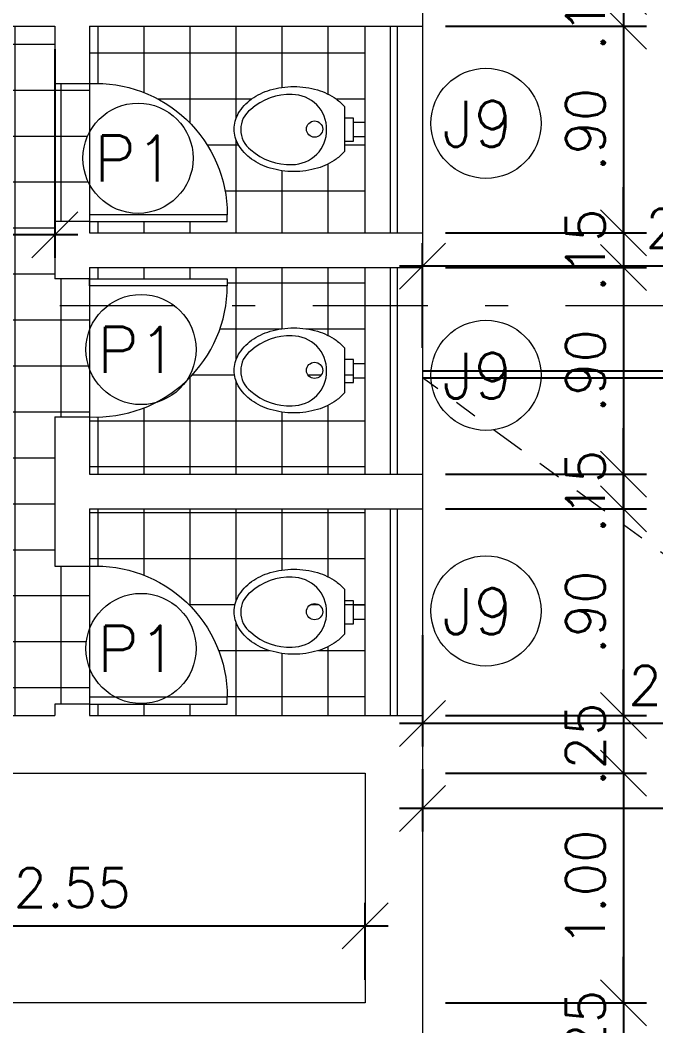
# Model space of a CAD drawing. Header units: millimetres. Extents: x 521 to 1055, y 261 to 520.
# Drawn here: x 606.522 to 609.288, y 494.767 to 499.143 of the extents above; entities that cross this region are included whole.
import ezdxf

# ---------------------------------------------------------------- set-up
doc = ezdxf.new("R2010")
doc.units = ezdxf.units.MM
for name, pattern in [('CONTINU', [0]), ('DASHDOT', [1, 0.5, -0.25, 0, -0.25]), ('DASHDOTX2', [2, 1, -0.5, 0, -0.5])]:
    doc.linetypes.add(name, pattern=pattern)
doc.layers.add('0.1', color=8, linetype='Continuous', lineweight=13)
doc.styles.add('ROMANS', font='romans')
doc.styles.get("Standard").update_dxf_attribs({"font": 'romans.shx'})
doc.dimstyles.new('Fares Eng - 50', dxfattribs={"dimscale": 2, "dimtxt": 0.085, "dimasz": 0.1, "dimexe": 0.05, "dimexo": 0.05, "dimgap": 0.04, "dimtad": 1, "dimzin": 4, "dimdsep": 46, "dimtxsty": 'ROMANS', "dimblk1": 'OBLIQUE', "dimblk2": 'OBLIQUE', "dimsah": 1, "dimcen": 0.05, "dimdle": 0.05, "dimclrd": 8, "dimclre": 8, "dimclrt": 8, "dimaunit": 1, "dimadec": 0, "dimazin": 0, "dimtfac": 1, "dimtix": 1, "dimtmove": 2, "dimatfit": 0, "dimldrblk": 'OPEN90', "dimfxl": 1, "dimtolj": 1, "dimtzin": 0, "dimarcsym": 0})

# ---------------------------------------------------------------- blocks, each defined once
blk = doc.blocks.new('P60')
at = {"color": 252}
blk.add_lwpolyline([(-0.6000000000000227, 0.05960000000008298), (0, 0.05960000000008298), (0, 0.03000000000000114), (-0.6000000000000227, 0.03000000000000114)], close=True, dxfattribs=at)
at = {"color": 8}
blk.add_arc((-0.02886986666674457, 0.05960000000008306), 0.5711301333332781, 87.10253993610587, 180, dxfattribs=at)
blk = doc.blocks.new('Vaso')
for points in [[(0.02999999999997272, -0.04999999999995453), (0.02999999999997272, 0), (-0.02999999999997272, 0), (-0.02999999999997272, -0.04999999999995453)], [(0.04999999999995453, -0.09000000000014552), (0.04999999999995453, -0.04999999999995453), (-0.04999999999995453, -0.04999999999995453), (-0.04999999999995453, -0.09000000000014552)]]:
    blk.add_lwpolyline(points)
for points in [[(0.1828955200001019, -0.3100000000001728, -0.071776), (0.1680402599999979, -0.4129498500001318, -0.083144), (0.128710270000056, -0.4938477600001079, -0.106699), (0.06516211000007388, -0.5518467399999736, -0.132564), (-0.002104480000070907, -0.5700000000001637, -0.132564), (-0.06937106999998832, -0.5518467399999736, -0.106699), (-0.1329192299999704, -0.4938477600001079, -0.083144), (-0.1722492199999124, -0.4129498500001318, -0.071776), (-0.1871044800000163, -0.3100000000001728, -0.071776), (-0.1722492199999124, -0.2070501499999864, -0.083144), (-0.1329192299999704, -0.1261522400000104, -0.060171), (-0.09999999999990905, -0.09000000000014552), (0.09579103999999461, -0.09000000000014552, -0.060171), (0.128710270000056, -0.1261522400000104, -0.083144), (0.1680402599999979, -0.2070501499999864, -0.071776)], [(-0.08763701527800549, -0.4972033683313839, 0.2473999053505774), (0, -0.5413053001348089, 0.2473999053505774), (0.08763701527800549, -0.4972033683313839, 0.1978584598758542), (0.1521044799999345, -0.3175259839795217, 0.4183289460701766), (0, -0.1675407474929216, 0.4183289460701766), (-0.1521044799999345, -0.3175259839795217, 0.1978584598758542)]]:
    blk.add_lwpolyline(points, format="xyb", close=True)
blk.add_circle((-0.002104480000070907, -0.2200259839794398), 0.03525)
blk = doc.blocks.new('_OBLIQUE')
at = {"color": 0, "linetype": 'ByBlock'}
blk.add_line((-0.5, -0.5), (0.5, 0.5), dxfattribs=at)
blk = doc.blocks.new('*D2798')
at = {"layer": '0.1', "color": 8, "linetype": 'CONTINU', "lineweight": -2, "transparency": 16777216}
for p, q in [((606.6732697461765, 499.0169216843539), (606.6732697461765, 498.1085071124186)), ((603.3232697461764, 498.316921684354), (603.3232697461764, 498.1085071124186)), ((606.7732697461765, 498.2085071124186), (603.2232697461764, 498.2085071124186))]:
    blk.add_line(p, q, dxfattribs=at)
at = {"layer": 'DEFPOINTS', "color": 0, "linetype": 'CONTINU', "lineweight": -2, "transparency": 16777216}
for p in [(606.6732697461765, 499.1169216843539), (603.3232697461764, 498.4169216843541), (603.3232697461764, 498.2085071124186)]:
    blk.add_point(p, dxfattribs=at)
at = {"layer": '0.1', "color": 8, "linetype": 'CONTINU', "lineweight": -2, "transparency": 16777216, "xscale": 0.2, "yscale": 0.2, "zscale": 0.2, "rotation": 180}
blk.add_blockref('_OBLIQUE', (603.3232697461764, 498.2085071124186), dxfattribs=at)
at = {"layer": '0.1', "color": 8, "linetype": 'CONTINU', "lineweight": -2, "transparency": 16777216, "xscale": 0.2, "yscale": 0.2, "zscale": 0.2}
blk.add_blockref('_OBLIQUE', (606.6732697461765, 498.2085071124186), dxfattribs=at)
at = {"layer": '0.1', "color": 8, "linetype": 'CONTINU', "transparency": 16777216, "insert": (604.9982697461764, 498.3735071124186), "char_height": 0.17, "attachment_point": 5, "style": 'ROMANS'}
blk.add_mtext('\\A1;3.35', dxfattribs=at)
blk = doc.blocks.new('_Open90')
at = {"color": 0, "linetype": 'ByBlock', "lineweight": -2}
for p, q in [((-0.5, 0.5), (0, 0)), ((0, 0), (-1, 0)), ((0, 0), (-0.5, -0.5))]:
    blk.add_line(p, q, dxfattribs=at)
blk = doc.blocks.new('*D2816')
at = {"layer": '0.1', "color": 8, "linetype": 'CONTINU', "lineweight": -2, "transparency": 16777216}
for p, q in [((605.4732697461764, 494.9669216843539), (605.4732697461764, 495.3028537498706)), ((608.0232697461763, 494.966921684354), (608.0232697461763, 495.3028537498706)), ((605.3732697461763, 495.2028537498706), (608.1232697461763, 495.2028537498706))]:
    blk.add_line(p, q, dxfattribs=at)
at = {"layer": 'DEFPOINTS', "color": 0, "linetype": 'CONTINU', "lineweight": -2, "transparency": 16777216}
for p in [(608.0232697461763, 495.2028537498706), (605.4732697461764, 494.8669216843539), (608.0232697461763, 494.866921684354)]:
    blk.add_point(p, dxfattribs=at)
at = {"layer": '0.1', "color": 8, "linetype": 'CONTINU', "lineweight": -2, "transparency": 16777216, "xscale": 0.2, "yscale": 0.2, "zscale": 0.2, "rotation": 180}
blk.add_blockref('_OBLIQUE', (605.4732697461764, 495.2028537498706), dxfattribs=at)
at = {"layer": '0.1', "color": 8, "linetype": 'CONTINU', "lineweight": -2, "transparency": 16777216, "xscale": 0.2, "yscale": 0.2, "zscale": 0.2}
blk.add_blockref('_OBLIQUE', (608.0232697461763, 495.2028537498706), dxfattribs=at)
at = {"layer": '0.1', "color": 8, "linetype": 'CONTINU', "transparency": 16777216, "insert": (606.7482697461763, 495.3678537498706), "char_height": 0.17, "attachment_point": 5, "style": 'ROMANS'}
blk.add_mtext('\\A1;2.55', dxfattribs=at)
blk = doc.blocks.new('*D2879')
at = {"layer": '0.1', "color": 8, "linetype": 'CONTINU', "lineweight": -2, "transparency": 16777216}
for p, q in [((609.1468535984461, 499.2669216843537), (609.1468535984461, 499.4669216843537)), ((608.3732697461766, 499.2669216843537), (609.2468535984461, 499.2669216843537)), ((609.1468535984461, 499.2669216843537), (609.1468535984461, 499.1169216843538)), ((608.3732697461766, 499.1169216843538), (609.2468535984461, 499.1169216843538)), ((609.1468535984461, 499.1169216843538), (609.1468535984461, 498.9169216843538))]:
    blk.add_line(p, q, dxfattribs=at)
at = {"layer": 'DEFPOINTS', "color": 0, "linetype": 'CONTINU', "lineweight": -2, "transparency": 16777216}
for p in [(608.2732697461765, 499.2669216843537), (608.2732697461765, 499.1169216843538), (609.1468535984461, 499.1169216843538)]:
    blk.add_point(p, dxfattribs=at)
at = {"layer": '0.1', "color": 8, "linetype": 'CONTINU', "lineweight": -2, "transparency": 16777216, "xscale": 0.2, "yscale": 0.2, "zscale": 0.2}
for p, rotation in [((609.1468535984461, 499.2669216843537), 270), ((609.1468535984461, 499.1169216843538), 90)]:
    blk.add_blockref('_OBLIQUE', p, dxfattribs=dict(at, rotation=rotation))
at = {"layer": '0.1', "color": 8, "linetype": 'CONTINU', "transparency": 16777216, "insert": (608.981853598446, 499.1919216843539), "char_height": 0.17, "attachment_point": 5, "rotation": 90, "style": 'ROMANS'}
blk.add_mtext('\\A1;.15', dxfattribs=at)
blk = doc.blocks.new('*D2880')
at = {"layer": '0.1', "color": 8, "linetype": 'CONTINU', "lineweight": -2, "transparency": 16777216}
for p, q in [((609.1468535984461, 499.2169216843537), (609.1468535984461, 498.1169216843537)), ((608.3732697461763, 499.1169216843537), (609.2468535984461, 499.1169216843537)), ((608.3732697461766, 498.2169216843537), (609.2468535984461, 498.2169216843537))]:
    blk.add_line(p, q, dxfattribs=at)
at = {"layer": 'DEFPOINTS', "color": 0, "linetype": 'CONTINU', "lineweight": -2, "transparency": 16777216}
for p in [(608.2732697461763, 499.1169216843537), (608.2732697461765, 498.2169216843537), (609.1468535984461, 498.2169216843537)]:
    blk.add_point(p, dxfattribs=at)
at = {"layer": '0.1', "color": 8, "linetype": 'CONTINU', "lineweight": -2, "transparency": 16777216, "xscale": 0.2, "yscale": 0.2, "zscale": 0.2}
for p, rotation in [((609.1468535984461, 499.1169216843537), 90), ((609.1468535984461, 498.2169216843537), 270)]:
    blk.add_blockref('_OBLIQUE', p, dxfattribs=dict(at, rotation=rotation))
at = {"layer": '0.1', "color": 8, "linetype": 'CONTINU', "transparency": 16777216, "insert": (608.981853598446, 498.6669216843538), "char_height": 0.17, "attachment_point": 5, "rotation": 90, "style": 'ROMANS'}
blk.add_mtext('\\A1;.90', dxfattribs=at)
blk = doc.blocks.new('*D2881')
at = {"layer": '0.1', "color": 8, "linetype": 'CONTINU', "lineweight": -2, "transparency": 16777216}
for p, q in [((609.1468535984461, 498.2169216843538), (609.1468535984461, 498.4169216843538)), ((608.3732697461766, 498.2169216843538), (609.2468535984461, 498.2169216843538)), ((609.1468535984461, 498.2169216843538), (609.1468535984461, 498.0669216843538)), ((608.3732697461766, 498.0669216843538), (609.2468535984461, 498.0669216843538)), ((609.1468535984461, 498.0669216843538), (609.1468535984461, 497.8669216843538))]:
    blk.add_line(p, q, dxfattribs=at)
at = {"layer": 'DEFPOINTS', "color": 0, "linetype": 'CONTINU', "lineweight": -2, "transparency": 16777216}
for p in [(608.2732697461765, 498.2169216843538), (608.2732697461765, 498.0669216843538), (609.1468535984461, 498.0669216843538)]:
    blk.add_point(p, dxfattribs=at)
at = {"layer": '0.1', "color": 8, "linetype": 'CONTINU', "lineweight": -2, "transparency": 16777216, "xscale": 0.2, "yscale": 0.2, "zscale": 0.2}
for p, rotation in [((609.1468535984461, 498.2169216843538), 270), ((609.1468535984461, 498.0669216843538), 90)]:
    blk.add_blockref('_OBLIQUE', p, dxfattribs=dict(at, rotation=rotation))
at = {"layer": '0.1', "color": 8, "linetype": 'CONTINU', "transparency": 16777216, "insert": (608.981853598446, 498.1419216843538), "char_height": 0.17, "attachment_point": 5, "rotation": 90, "style": 'ROMANS'}
blk.add_mtext('\\A1;.15', dxfattribs=at)
blk = doc.blocks.new('*D2882')
at = {"layer": '0.1', "color": 8, "linetype": 'CONTINU', "lineweight": -2, "transparency": 16777216}
for p, q in [((609.1468535984461, 498.1669216843537), (609.1468535984461, 497.0669216843538)), ((608.3732697461762, 498.0669216843537), (609.2468535984461, 498.0669216843537)), ((608.3732697461763, 497.1669216843538), (609.2468535984461, 497.1669216843538))]:
    blk.add_line(p, q, dxfattribs=at)
at = {"layer": 'DEFPOINTS', "color": 0, "linetype": 'CONTINU', "lineweight": -2, "transparency": 16777216}
for p in [(608.2732697461762, 498.0669216843537), (608.2732697461763, 497.1669216843538), (609.1468535984461, 497.1669216843538)]:
    blk.add_point(p, dxfattribs=at)
at = {"layer": '0.1', "color": 8, "linetype": 'CONTINU', "lineweight": -2, "transparency": 16777216, "xscale": 0.2, "yscale": 0.2, "zscale": 0.2}
for p, rotation in [((609.1468535984461, 498.0669216843537), 90), ((609.1468535984461, 497.1669216843538), 270)]:
    blk.add_blockref('_OBLIQUE', p, dxfattribs=dict(at, rotation=rotation))
at = {"layer": '0.1', "color": 8, "linetype": 'CONTINU', "transparency": 16777216, "insert": (608.981853598446, 497.6169216843538), "char_height": 0.17, "attachment_point": 5, "rotation": 90, "style": 'ROMANS'}
blk.add_mtext('\\A1;.90', dxfattribs=at)
blk = doc.blocks.new('*D2883')
at = {"layer": '0.1', "color": 8, "linetype": 'CONTINU', "lineweight": -2, "transparency": 16777216}
for p, q in [((609.1468535984461, 497.1669216843538), (609.1468535984461, 497.3669216843538)), ((608.3732697461766, 497.1669216843538), (609.2468535984461, 497.1669216843538)), ((609.1468535984461, 497.0169216843538), (609.1468535984461, 497.1669216843538)), ((608.3732697461764, 497.0169216843538), (609.2468535984461, 497.0169216843538)), ((609.1468535984461, 497.0169216843538), (609.1468535984461, 496.8169216843538))]:
    blk.add_line(p, q, dxfattribs=at)
at = {"layer": 'DEFPOINTS', "color": 0, "linetype": 'CONTINU', "lineweight": -2, "transparency": 16777216}
for p in [(608.2732697461765, 497.1669216843538), (609.1468535984461, 497.1669216843538), (608.2732697461764, 497.0169216843538)]:
    blk.add_point(p, dxfattribs=at)
at = {"layer": '0.1', "color": 8, "linetype": 'CONTINU', "lineweight": -2, "transparency": 16777216, "xscale": 0.2, "yscale": 0.2, "zscale": 0.2}
for p, rotation in [((609.1468535984461, 497.1669216843538), 270), ((609.1468535984461, 497.0169216843538), 90)]:
    blk.add_blockref('_OBLIQUE', p, dxfattribs=dict(at, rotation=rotation))
at = {"layer": '0.1', "color": 8, "linetype": 'CONTINU', "transparency": 16777216, "insert": (608.981853598446, 497.0919216843538), "char_height": 0.17, "attachment_point": 5, "rotation": 90, "style": 'ROMANS'}
blk.add_mtext('\\A1;.15', dxfattribs=at)
blk = doc.blocks.new('*D2884')
at = {"layer": '0.1', "color": 8, "linetype": 'CONTINU', "lineweight": -2, "transparency": 16777216}
for p, q in [((609.1468535984461, 497.1169216843538), (609.1468535984461, 496.0169216843539)), ((608.3732697461762, 497.0169216843538), (609.2468535984461, 497.0169216843538)), ((608.3732697461763, 496.1169216843539), (609.2468535984461, 496.1169216843539))]:
    blk.add_line(p, q, dxfattribs=at)
at = {"layer": 'DEFPOINTS', "color": 0, "linetype": 'CONTINU', "lineweight": -2, "transparency": 16777216}
for p in [(608.2732697461762, 497.0169216843538), (608.2732697461763, 496.1169216843539), (609.1468535984461, 496.1169216843539)]:
    blk.add_point(p, dxfattribs=at)
at = {"layer": '0.1', "color": 8, "linetype": 'CONTINU', "lineweight": -2, "transparency": 16777216, "xscale": 0.2, "yscale": 0.2, "zscale": 0.2}
for p, rotation in [((609.1468535984461, 497.0169216843538), 90), ((609.1468535984461, 496.1169216843539), 270)]:
    blk.add_blockref('_OBLIQUE', p, dxfattribs=dict(at, rotation=rotation))
at = {"layer": '0.1', "color": 8, "linetype": 'CONTINU', "transparency": 16777216, "insert": (608.981853598446, 496.5669216843539), "char_height": 0.17, "attachment_point": 5, "rotation": 90, "style": 'ROMANS'}
blk.add_mtext('\\A1;.90', dxfattribs=at)
blk = doc.blocks.new('*D2595')
at = {"layer": '0.1', "color": 8, "linetype": 'CONTINU', "lineweight": -2, "transparency": 16777216}
for p, q in [((609.1468535984461, 496.1169216843539), (609.1468535984461, 496.3169216843539)), ((608.3732697461763, 496.1169216843539), (609.2468535984461, 496.1169216843539)), ((609.1468535984461, 496.1169216843539), (609.1468535984461, 495.8669216843539)), ((608.3732697461764, 495.8669216843539), (609.2468535984461, 495.8669216843539)), ((609.1468535984461, 495.8669216843539), (609.1468535984461, 495.6669216843539))]:
    blk.add_line(p, q, dxfattribs=at)
at = {"layer": 'DEFPOINTS', "color": 0, "linetype": 'CONTINU', "lineweight": -2, "transparency": 16777216}
for p in [(608.2732697461763, 496.1169216843539), (608.2732697461764, 495.8669216843539), (609.1468535984461, 495.8669216843539)]:
    blk.add_point(p, dxfattribs=at)
at = {"layer": '0.1', "color": 8, "linetype": 'CONTINU', "lineweight": -2, "transparency": 16777216, "xscale": 0.2, "yscale": 0.2, "zscale": 0.2}
for p, rotation in [((609.1468535984461, 496.1169216843539), 270), ((609.1468535984461, 495.8669216843539), 90)]:
    blk.add_blockref('_OBLIQUE', p, dxfattribs=dict(at, rotation=rotation))
at = {"layer": '0.1', "color": 8, "linetype": 'CONTINU', "transparency": 16777216, "insert": (608.981853598446, 495.9919216843539), "char_height": 0.17, "attachment_point": 5, "rotation": 90, "style": 'ROMANS'}
blk.add_mtext('\\A1;.25', dxfattribs=at)
blk = doc.blocks.new('*D2596')
at = {"layer": '0.1', "color": 8, "linetype": 'CONTINU', "lineweight": -2, "transparency": 16777216}
for p, q in [((609.1468535984461, 495.9669216843539), (609.1468535984461, 494.766921684354)), ((608.3732697461764, 495.8669216843539), (609.2468535984461, 495.8669216843539)), ((608.3732697461763, 494.866921684354), (609.2468535984461, 494.866921684354))]:
    blk.add_line(p, q, dxfattribs=at)
at = {"layer": 'DEFPOINTS', "color": 0, "linetype": 'CONTINU', "lineweight": -2, "transparency": 16777216}
for p in [(608.2732697461764, 495.8669216843539), (608.2732697461763, 494.866921684354), (609.1468535984461, 494.866921684354)]:
    blk.add_point(p, dxfattribs=at)
at = {"layer": '0.1', "color": 8, "linetype": 'CONTINU', "lineweight": -2, "transparency": 16777216, "xscale": 0.2, "yscale": 0.2, "zscale": 0.2}
for p, rotation in [((609.1468535984461, 495.8669216843539), 90), ((609.1468535984461, 494.866921684354), 270)]:
    blk.add_blockref('_OBLIQUE', p, dxfattribs=dict(at, rotation=rotation))
at = {"layer": '0.1', "color": 8, "linetype": 'CONTINU', "transparency": 16777216, "insert": (608.981853598446, 495.366921684354), "char_height": 0.17, "attachment_point": 5, "rotation": 90, "style": 'ROMANS'}
blk.add_mtext('\\A1;1.00', dxfattribs=at)
blk = doc.blocks.new('*D2597')
at = {"layer": '0.1', "color": 8, "linetype": 'CONTINU', "lineweight": -2, "transparency": 16777216}
for p, q in [((609.1468535984461, 494.866921684354), (609.1468535984461, 495.066921684354)), ((608.3732697461763, 494.866921684354), (609.2468535984461, 494.866921684354)), ((609.1468535984461, 494.866921684354), (609.1468535984461, 494.6169216843539)), ((608.3732697461763, 494.6169216843539), (609.2468535984461, 494.6169216843539)), ((609.1468535984461, 494.6169216843539), (609.1468535984461, 494.416921684354))]:
    blk.add_line(p, q, dxfattribs=at)
at = {"layer": 'DEFPOINTS', "color": 0, "linetype": 'CONTINU', "lineweight": -2, "transparency": 16777216}
for p in [(608.2732697461763, 494.866921684354), (608.2732697461763, 494.6169216843539), (609.1468535984461, 494.6169216843539)]:
    blk.add_point(p, dxfattribs=at)
at = {"layer": '0.1', "color": 8, "linetype": 'CONTINU', "lineweight": -2, "transparency": 16777216, "xscale": 0.2, "yscale": 0.2, "zscale": 0.2}
for p, rotation in [((609.1468535984461, 494.866921684354), 270), ((609.1468535984461, 494.6169216843539), 90)]:
    blk.add_blockref('_OBLIQUE', p, dxfattribs=dict(at, rotation=rotation))
at = {"layer": '0.1', "color": 8, "linetype": 'CONTINU', "transparency": 16777216, "insert": (608.981853598446, 494.7419216843541), "char_height": 0.17, "attachment_point": 5, "rotation": 90, "style": 'ROMANS'}
blk.add_mtext('\\A1;.25', dxfattribs=at)
blk = doc.blocks.new('*D2885')
at = {"layer": '0.1', "color": 8, "linetype": 'CONTINU', "lineweight": -2, "transparency": 16777216}
for p, q in [((609.6753245331493, 493.7169216843541), (609.6753245331493, 504.5669216843542)), ((609.3732697461766, 504.4669216843541), (609.7753245331493, 504.4669216843541)), ((609.3468535984462, 493.8169216843541), (609.7753245331493, 493.8169216843541))]:
    blk.add_line(p, q, dxfattribs=at)
at = {"layer": 'DEFPOINTS', "color": 0, "linetype": 'CONTINU', "lineweight": -2, "transparency": 16777216}
for p in [(609.2732697461765, 504.4669216843541), (609.6753245331493, 504.4669216843541), (609.2468535984461, 493.8169216843541)]:
    blk.add_point(p, dxfattribs=at)
at = {"layer": '0.1', "color": 8, "linetype": 'CONTINU', "lineweight": -2, "transparency": 16777216, "xscale": 0.2, "yscale": 0.2, "zscale": 0.2}
for p, rotation in [((609.6753245331493, 504.4669216843541), 90), ((609.6753245331493, 493.8169216843541), 270)]:
    blk.add_blockref('_OBLIQUE', p, dxfattribs=dict(at, rotation=rotation))
at = {"layer": '0.1', "color": 8, "linetype": 'CONTINU', "transparency": 16777216, "insert": (609.5103245331492, 499.1419216843541), "char_height": 0.17, "attachment_point": 5, "rotation": 90, "style": 'ROMANS'}
blk.add_mtext('\\A1;10.65', dxfattribs=at)
blk = doc.blocks.new('*D3490')
at = {"layer": '0.1', "color": 8, "linetype": 'CONTINU', "lineweight": -2, "transparency": 16777216}
for p, q in [((608.2732697461763, 497.7169216843538), (608.2732697461763, 498.1719479697825)), ((610.7232697461765, 497.7169216843538), (610.7232697461765, 498.1719479697825)), ((610.8232697461765, 498.0719479697825), (608.1732697461763, 498.0719479697825))]:
    blk.add_line(p, q, dxfattribs=at)
at = {"layer": 'DEFPOINTS', "color": 0, "linetype": 'CONTINU', "lineweight": -2, "transparency": 16777216}
for p in [(608.2732697461763, 498.0719479697825), (608.2732697461763, 497.6169216843538), (610.7232697461765, 497.6169216843538)]:
    blk.add_point(p, dxfattribs=at)
at = {"layer": '0.1', "color": 8, "linetype": 'CONTINU', "lineweight": -2, "transparency": 16777216, "xscale": 0.2, "yscale": 0.2, "zscale": 0.2, "rotation": 180}
blk.add_blockref('_OBLIQUE', (608.2732697461763, 498.0719479697825), dxfattribs=at)
at = {"layer": '0.1', "color": 8, "linetype": 'CONTINU', "lineweight": -2, "transparency": 16777216, "xscale": 0.2, "yscale": 0.2, "zscale": 0.2}
blk.add_blockref('_OBLIQUE', (610.7232697461765, 498.0719479697825), dxfattribs=at)
at = {"layer": '0.1', "color": 8, "linetype": 'CONTINU', "lineweight": -2, "transparency": 16777216, "insert": (609.4982697461764, 498.2369479697825), "char_height": 0.17, "attachment_point": 5, "style": 'ROMANS'}
blk.add_mtext('\\A1;2.45', dxfattribs=at)
blk = doc.blocks.new('*D3495')
at = {"layer": '0.1', "color": 8, "linetype": 'CONTINU', "lineweight": -2, "transparency": 16777216}
for p, q in [((608.2732697461763, 496.4669216843537), (608.2732697461763, 495.9832380008962)), ((610.5732697461765, 496.466921684354), (610.5732697461765, 495.9832380008962)), ((610.6732697461765, 496.0832380008962), (608.1732697461763, 496.0832380008962))]:
    blk.add_line(p, q, dxfattribs=at)
at = {"layer": 'DEFPOINTS', "color": 0, "linetype": 'CONTINU', "lineweight": -2, "transparency": 16777216}
for p in [(608.2732697461763, 496.5669216843538), (610.5732697461765, 496.566921684354), (608.2732697461763, 496.0832380008962)]:
    blk.add_point(p, dxfattribs=at)
at = {"layer": '0.1', "color": 8, "linetype": 'CONTINU', "lineweight": -2, "transparency": 16777216, "xscale": 0.2, "yscale": 0.2, "zscale": 0.2, "rotation": 180}
blk.add_blockref('_OBLIQUE', (608.2732697461763, 496.0832380008962), dxfattribs=at)
at = {"layer": '0.1', "color": 8, "linetype": 'CONTINU', "lineweight": -2, "transparency": 16777216, "xscale": 0.2, "yscale": 0.2, "zscale": 0.2}
blk.add_blockref('_OBLIQUE', (610.5732697461765, 496.0832380008962), dxfattribs=at)
at = {"layer": '0.1', "color": 8, "linetype": 'CONTINU', "lineweight": -2, "transparency": 16777216, "insert": (609.4232697461764, 496.2482380008963), "char_height": 0.17, "attachment_point": 5, "style": 'ROMANS'}
blk.add_mtext('\\A1;2.30', dxfattribs=at)
blk = doc.blocks.new('*D3496')
at = {"layer": '0.1', "color": 8, "linetype": 'CONTINU', "lineweight": -2, "transparency": 16777216}
for p, q in [((608.2732697461764, 495.8832380008965), (608.2732697461764, 495.6132218630195)), ((613.4232697461764, 495.8832380008962), (613.4232697461764, 495.6132218630195)), ((613.5232697461764, 495.7132218630195), (608.1732697461764, 495.7132218630195))]:
    blk.add_line(p, q, dxfattribs=at)
at = {"layer": 'DEFPOINTS', "color": 0, "linetype": 'CONTINU', "lineweight": -2, "transparency": 16777216}
for p in [(608.2732697461764, 495.9832380008965), (613.4232697461764, 495.9832380008962), (608.2732697461764, 495.7132218630195)]:
    blk.add_point(p, dxfattribs=at)
at = {"layer": '0.1', "color": 8, "linetype": 'CONTINU', "lineweight": -2, "transparency": 16777216, "xscale": 0.2, "yscale": 0.2, "zscale": 0.2, "rotation": 180}
blk.add_blockref('_OBLIQUE', (608.2732697461764, 495.7132218630195), dxfattribs=at)
at = {"layer": '0.1', "color": 8, "linetype": 'CONTINU', "lineweight": -2, "transparency": 16777216, "xscale": 0.2, "yscale": 0.2, "zscale": 0.2}
blk.add_blockref('_OBLIQUE', (613.4232697461764, 495.7132218630195), dxfattribs=at)
at = {"layer": '0.1', "color": 8, "linetype": 'CONTINU', "lineweight": -2, "transparency": 16777216, "insert": (610.8482697461764, 495.8782218630195), "char_height": 0.17, "attachment_point": 5, "style": 'ROMANS'}
blk.add_mtext('\\A1;5.15', dxfattribs=at)

msp = doc.modelspace()

# ---------------------------------------------------------------- hatches: boundary and pattern name
at = {"layer": '0.1', "linetype": 'CONTINU', "lineweight": -2}
h = msp.add_hatch(dxfattribs=at)
h.set_pattern_fill('AR-SAND,_O', color=8, scale=0.005, double=1)
h.set_pattern_definition([(37.50000000000001, (0, 0), (-0.008000156479920228, 0.2447066186646712), [0, -0.19304, 0, -0.2159, 0, -0.206375]), (7.499999999999999, (0, 0), (0.2247616415690013, 0.3584125502841771), [0, -0.10414, 0, -0.17399, 0, -0.06667500000000001]), (327.5, (-0.15621, 0), (0.395496185120729, 0.0007185923392728455), [0, -0.0635, 0, -0.2286, 0, -0.29845]), (317.5, (-0.15621, 0), (0.3817782262361486, 0.1114646616286081), [0, -0.03175, 0, -0.14986, 0, -0.17145])])
h.paths.add_polyline_path([(617.8524852074881, 510.6690121090584), (585.7732697461765, 510.3498254526298), (585.7732697461765, 510.3169216843539), (601.5232697461763, 510.3169216843539), (601.5232697461763, 504.7169216843538), (602.6482697461764, 504.7169216843541), (602.7482697461764, 504.7169216843542), (603.9732697461765, 504.7169216843541), (604.1232697461764, 504.716921684354), (605.3565997461765, 504.7169216843541), (605.4565697461765, 504.7169216843542), (606.6899397461764, 504.7169216843542), (606.7899397461763, 504.7169216843541), (608.0232697461765, 504.7169216843542), (610.2732697461768, 504.716921684354, -0.4054525041381515), (611.2432697461766, 505.7164715830585), (611.2432697461766, 505.716921684354), (611.2732697461765, 505.716921684354), (611.2732697461765, 504.716921684354), (619.9232697461764, 504.7169216843541), (619.9232697461764, 502.9169216843542), (619.4232697461761, 502.9169216843541), (619.4232697461762, 501.1169216843542), (619.9232697461764, 501.1169216843542), (619.9232697461764, 499.3169216843541), (619.4232697461762, 499.316921684354), (619.4232697461762, 497.9020536681555), (619.5175751143915, 497.9020536681555, -0.5167710958042091), (619.8845730998528, 498.1750850337088), (621.6681482863328, 503.6612693352052), (621.6002327050726, 504.3687385268183)])
h.paths.add_polyline_path([(606.9976489567417, 505.116337108394, -1), (606.3695903956244, 505.116337108394, -1)], flags=16)
h.paths.add_polyline_path([(608.237571409276, 508.7987586793575), (610.9375714092762, 508.7987586793575), (610.9375714092762, 509.1559015365003), (608.237571409276, 509.1559015365003)], flags=24)
h.paths.add_polyline_path([(608.7897602105429, 508.4500377240969), (610.3754744962572, 508.4500377240969), (610.3754744962572, 508.8071805812398), (608.7897602105429, 508.8071805812398)], flags=24)
h.paths.add_polyline_path([(602.1906529991597, 507.8434027709998), (602.1906529991597, 510.181498009095), (601.8906529991598, 510.181498009095), (601.8906529991598, 507.8434027709998)], flags=24)
h.paths.add_polyline_path([(601.9782295884796, 507.8172122948093), (601.9782295884796, 509.4267361043331), (601.5210867313367, 509.4267361043331), (601.5210867313367, 507.8172122948093)], flags=24)
h.paths.add_polyline_path([(602.3967221271289, 505.9890917954538), (602.9998173652242, 505.9890917954538), (602.9998173652242, 506.2440917954538), (602.3967221271289, 506.2440917954538)], flags=24)
h.paths.add_polyline_path([(603.8317221271287, 505.9890917954538), (604.264817365224, 505.9890917954538), (604.264817365224, 506.2440917954538), (603.8317221271287, 506.2440917954538)], flags=24)
h.paths.add_polyline_path([(605.4359107885032, 506.7345252152015), (606.0309107885032, 506.7345252152015), (606.0309107885032, 506.9895252152016), (605.4359107885032, 506.9895252152016)], flags=24)
h.paths.add_polyline_path([(605.7717221271289, 505.9890917954538), (606.3748173652242, 505.9890917954538), (606.3748173652242, 506.2440917954538), (605.7717221271289, 506.2440917954538)], flags=24)
h.paths.add_polyline_path([(607.9317221271289, 505.9890917954538), (608.3648173652241, 505.9890917954538), (608.3648173652241, 506.2440917954538), (607.9317221271289, 506.2440917954538)], flags=24)
h.paths.add_polyline_path([(610.3529126033192, 507.2346303098532), (611.0936268890334, 507.2346303098532), (611.0936268890334, 507.4896303098533), (610.3529126033192, 507.4896303098533)], flags=24)
h.paths.add_polyline_path([(610.5217221271289, 505.9890917954538), (611.1248173652242, 505.9890917954538), (611.1248173652242, 506.2440917954538), (610.5217221271289, 506.2440917954538)], flags=24)
h.paths.add_polyline_path([(613.6029126033193, 506.6538638188314), (614.3436268890335, 506.6538638188314), (614.3436268890335, 506.9088638188315), (613.6029126033193, 506.9088638188315)], flags=24)
h.paths.add_polyline_path([(613.2317221271288, 505.9890917954538), (613.664817365224, 505.9890917954538), (613.664817365224, 506.2440917954538), (613.2317221271288, 506.2440917954538)], flags=24)
h.paths.add_polyline_path([(614.6717221271286, 505.9890917954538), (615.274817365224, 505.9890917954538), (615.274817365224, 506.2440917954538), (614.6717221271286, 506.2440917954538)], flags=24)
h.paths.add_polyline_path([(616.2817221271283, 505.9890917954538), (616.7148173652236, 505.9890917954538), (616.7148173652236, 506.2440917954538), (616.2817221271283, 506.2440917954538)], flags=24)
h.paths.add_polyline_path([(617.0663254009229, 508.3157485573432), (617.0663254009229, 508.9107485573433), (616.8113254009229, 508.9107485573433), (616.8113254009229, 508.3157485573432)], flags=24)
h.paths.add_polyline_path([(617.8717221271286, 505.9890917954538), (618.4748173652239, 505.9890917954538), (618.4748173652239, 506.2440917954538), (617.8717221271286, 506.2440917954538)], flags=24)
h.paths.add_polyline_path([(619.6317221271287, 505.9890917954538), (620.0648173652239, 505.9890917954538), (620.0648173652239, 506.2440917954538), (619.6317221271287, 506.2440917954538)], flags=24)
h.paths.add_polyline_path([(620.0828615966838, 505.2158177083463), (620.5803123012204, 505.5117286094782), (620.4499459601623, 505.7308852135747), (619.9524952556256, 505.4349743124428)], flags=24)
h.paths.add_polyline_path([(620.4964276357962, 503.5275169224494), (620.4964276357962, 504.1063264462589), (620.2414276357962, 504.1063264462589), (620.2414276357962, 503.5275169224494)], flags=24)
h.paths.add_polyline_path([(620.4964276357962, 501.7275169224495), (620.4964276357962, 502.306326446259), (620.2414276357962, 502.306326446259), (620.2414276357962, 501.7275169224495)], flags=24)
h.paths.add_polyline_path([(620.4964276357962, 499.9275169224495), (620.4964276357962, 500.506326446259), (620.2414276357962, 500.506326446259), (620.2414276357962, 499.9275169224495)], flags=25)
h.paths.add_polyline_path([(611.1291358053968, 508.9776687814824), (614.9546854205901, 508.9776687814824), (614.9546854205901, 506.9747361110599), (611.1291358053968, 506.9747361110599)], flags=16)
at = {"layer": '0.1', "linetype": 'CONTINU'}
h = msp.add_hatch(dxfattribs=at)
h.set_pattern_fill('_USER', color=8, scale=0.2, style=0, double=1, pattern_type=0)
h.set_pattern_definition([(0, (143.7004014686074, 358.238719848207), (0, 0.2), []), (90, (143.7004014686074, 358.238719848207), (-0.2, 1.224606353822377e-17), [])])
h.paths.add_polyline_path([(605.0721209697167, 498.5669216843542), (605.0721209697167, 499.1169216843539), (604.3732697461764, 499.116921684354), (604.3732697461764, 498.6169216843538), (604.2232697461766, 498.6169216843538), (604.2232697461766, 499.116921684354), (603.3232697461765, 499.116921684354), (603.3232697461765, 499.0169216843541), (603.9232697461773, 499.0169216843541), (603.9232697461773, 498.9873216843552, -0.4291040067109164), (603.3232697461773, 498.4169216843541), (603.3232697461773, 498.3869216843541), (603.3232697461767, 497.9020536681555), (606.8232697461765, 497.9020536681555), (606.8232697461765, 498.0169216843536), (606.6732697461773, 498.0169216843536), (606.6732697461773, 498.0469216843537), (606.6732697461764, 498.2669216843539), (606.823269746176, 498.2669216843539), (606.8232697461762, 498.4300994671408, -0.1220645404840281), (606.7955372478726, 498.5420045742544, -0.1220645404843136), (606.8232697461763, 498.6539096813682), (606.8232697461764, 498.8669216843539), (606.6732697461773, 498.8669216843539), (606.6732697461773, 498.8969216843539), (606.6732697461765, 499.1169216843539), (606.3543872944059, 499.1169216843539), (606.3543872944058, 498.5669216843539)])
h.paths.add_polyline_path([(606.6732697461765, 497.4169216843536), (606.8232697461764, 497.4169216843536), (606.8232697461765, 497.6269899381703, -0.08829349212191907), (606.8085544638856, 497.7096719423255, -0.08829349212213887), (606.8232697461765, 497.7923539464809), (606.8232697461765, 497.9020536681555), (603.3232697461765, 497.9020536681555), (603.3232697461765, 497.6169216843539), (603.4232697461764, 497.6169216843539), (604.2232697461766, 497.6169216843539), (604.2232697461766, 497.8169216843538), (604.3732697461764, 497.8169216843538), (604.3732697461767, 497.1669216843538), (604.9732697461766, 497.1669216843538), (605.4732697461766, 497.1669216843538), (605.4732697461764, 496.1169216843539), (606.6732697461764, 496.1169216843539), (606.6732697461765, 496.166921684354), (606.8232697461765, 496.166921684354), (606.8232697461765, 496.196521684354), (606.8232697461765, 496.3264702007812, -0.08829349212213887), (606.8085544638856, 496.4091522049366, -0.08829349212213887), (606.8232697461765, 496.4918342090921), (606.8232697461765, 496.766921684354), (606.6732697461766, 496.766921684354), (606.6732697461765, 496.7969216843539)])
h.paths.add_polyline_path([(604.4185078414148, 498.0374882828427), (604.9280316509385, 498.0374882828427), (604.9280316509385, 497.7374882828426), (604.4185078414148, 497.7374882828426)], flags=9)
h.paths.add_polyline_path([(604.6435078414145, 498.5585071124186), (605.3530316509384, 498.5585071124186), (605.3530316509384, 498.2585071124186), (604.6435078414145, 498.2585071124186)], flags=24)
h.paths.add_polyline_path([(605.4549997035768, 497.5112836324575), (606.2942854178625, 497.5112836324575), (606.2942854178625, 497.8862836324575), (605.4549997035768, 497.8862836324575)], flags=8)
h.paths.add_polyline_path([(605.1846763881174, 497.1882097247153), (606.551343054784, 497.1882097247153), (606.551343054784, 497.5453525818581), (605.1846763881174, 497.5453525818581)], flags=24)
h.paths.add_polyline_path([(605.4549997035768, 497.5112836324575), (606.2942854178625, 497.5112836324575), (606.2942854178625, 497.8862836324575), (605.4549997035768, 497.8862836324575)], flags=24)
h.paths.add_polyline_path([(605.1846763881174, 497.1882097247153), (606.551343054784, 497.1882097247153), (606.551343054784, 497.5453525818581), (605.1846763881174, 497.5453525818581)], flags=8)
h = msp.add_hatch(dxfattribs=at)
h.set_pattern_fill('_USER', color=8, scale=0.2, style=0, double=1, pattern_type=0)
h.set_pattern_definition([(0, (-0.7382471170010376, 0), (0, 0.2), []), (90, (-0.7382471170010376, 0), (-0.2, 1.224606353822377e-17), [])])
h.paths.add_polyline_path([(608.023269746176, 499.1169216843538), (606.8232697461764, 499.1169216843539), (606.8232697461764, 498.8669216843538, -0.4291040067107758), (607.4232697461773, 498.2965216843539), (607.4232697461772, 498.2669216843539), (606.8232697461765, 498.2669216843539), (606.8232697461766, 498.2169216843538), (608.0232697461762, 498.2169216843538), (608.0232697461761, 498.6369216843538), (607.9732697461762, 498.6369216843538), (607.9732697461762, 498.6969216843537), (608.0232697461761, 498.6969216843536)])
h.paths.add_polyline_path([(607.4714229068368, 498.7362925837072), (607.4714231347191, 498.7362929751649, 0.1325647834006921), (607.4532697461761, 498.6690260081148, 0.1325633270414247), (607.4714229068371, 498.601759745, 0.1066991575338122), (607.5294219287921, 498.5382114551848, 0.08314404770943488), (607.6103198781313, 498.498881429672), (607.6103199071817, 498.4988814211101, -0.08314407570536979), (607.5294219287902, 498.5382114551862, -0.1066991575295677), (607.4714229068373, 498.6017597449988, -0.1325633270444616), (607.4532697461761, 498.6690260081152, -0.1325639215786619)], flags=0)
h.paths.add_polyline_path([(607.8384937621968, 498.6690261643538, -1), (607.7679937621967, 498.6690261643538, -1)], flags=0)
h.paths.add_polyline_path([(608.023269746176, 498.0669216843537), (606.8232697461765, 498.0669216843537), (606.8232697461765, 498.0169216843536), (607.4232697461773, 498.0169216843536), (607.4232697461773, 497.9873216843536, -0.4291040067107137), (606.8232697461765, 497.4169216843537), (606.8232697461766, 497.1669216843538), (608.0232697461761, 497.1669216843538), (608.023269746176, 497.5869216843538), (607.973269746176, 497.5869216843538), (607.9732697461761, 497.6469216843538), (608.023269746176, 497.6469216843537)])
h.paths.add_polyline_path([(607.6103229676505, 497.7891718095888, 2.948904088769157e-06), (607.6103198862783, 497.7891709014365, -2.205354161887469e-06)], flags=0)
h.paths.add_polyline_path([(607.8384937621967, 497.6190261643538, -1), (607.7679937621966, 497.6190261643538, -1)], flags=0)
h.paths.add_polyline_path([(608.0232697461761, 497.0169216843538), (606.8232697461766, 497.0169216843538), (606.8232697461765, 496.766921684354, -0.4291040067103095), (607.4232697461765, 496.196521684354), (607.4232697461765, 496.1669216843539), (606.8232697461765, 496.166921684354), (606.8232697461766, 496.1169216843539), (608.0232697461761, 496.1169216843539), (608.023269746176, 496.5369216843538), (607.973269746176, 496.5369216843537), (607.9732697461759, 496.5969216843538), (608.0232697461761, 496.5969216843538)])
h.paths.add_polyline_path([(607.897116094619, 496.4382104099846), (607.8971161605658, 496.4382104569076, 1.465918610332635e-06), (607.8971174617172, 496.4382113827195), (607.8971175410818, 496.4382114391905, -1.572948638355431e-06), (607.8971161449306, 496.4382104457827, 2.070365679079637e-06), (607.897117520668, 496.4382114246653, -1.606632161395664e-06)], flags=0)
h.paths.add_polyline_path([(607.8384937621967, 496.5690261643539, -1), (607.7679937621966, 496.5690261643539, -1)], flags=0)
edge = h.paths.add_edge_path(flags=16)
edge.add_arc((607.7132699965764, 498.8481868024703), 0.3641606381167727, 253.57827486537582, 269.999960602868, ccw=False)
edge.add_arc((607.6873120816649, 498.7601112611849), 0.272339538585894, 234.5667168692542, 253.57819020894982, ccw=False)
edge.add_arc((607.6476232308358, 498.7043323025931), 0.2038815434230844, 210.2052823623673, 234.566721844577, ccw=False)
edge.add_arc((607.5869739142192, 498.669026150025), 0.1337041680431917, 179.9999938597518, 210.2053114872857, ccw=False)
edge.add_arc((607.5869739142188, 498.6690261786824), 0.1337041680427554, 149.7946885126584, 180.0000061401995, ccw=False)
edge.add_arc((607.6476232308358, 498.6337200261142), 0.2038815434231093, 125.43327815542301, 149.7947176376327, ccw=False)
edge.add_arc((607.6873120816649, 498.5779410675225), 0.2723395385859037, 106.42180979105021, 125.43328313074579, ccw=False)
edge.add_arc((607.7132699965764, 498.4898655262371), 0.3641606381167628, 90.00003939713201, 106.4217251346241, ccw=False)
edge.add_arc((607.7132694957758, 498.4898655262363), 0.3641606381175685, 73.57827486539412, 89.99996060288589, ccw=False)
edge.add_arc((607.7392274106874, 498.5779410675225), 0.272339538585894, 54.56671686925421, 73.57819020894982, ccw=False)
edge.add_arc((607.7789151685018, 498.6337188829289), 0.2038831085607021, 40.793087039928594, 54.56665782428661, ccw=False)
edge.add_line((607.933269746176, 498.7669216843536), (607.933269746176, 498.5711306443537))
edge.add_arc((607.7789151685018, 498.7043334457784), 0.203883108560706, 305.43334217571345, 319.2069129600714, ccw=False)
edge.add_arc((607.7392274106874, 498.7601112611849), 0.2723395385859037, 286.4218097910501, 305.4332831307458, ccw=False)
edge.add_arc((607.7132694957758, 498.8481868024711), 0.3641606381175583, 270.0000393971141, 286.42172513460594, ccw=False)
edge = h.paths.add_edge_path(flags=16)
edge.add_arc((607.7132699965763, 497.7981868024704), 0.3641606381167727, 253.57827486537582, 269.999960602868, ccw=False)
edge.add_arc((607.6873120816648, 497.7101112611849), 0.272339538585894, 234.5667168692542, 253.57819020894982, ccw=False)
edge.add_arc((607.6476232308357, 497.6543323025932), 0.2038815434230844, 210.2052823623673, 234.566721844577, ccw=False)
edge.add_arc((607.5869739142191, 497.6190261500251), 0.1337041680431917, 179.9999938597518, 210.2053114872857, ccw=False)
edge.add_arc((607.5869739142187, 497.6190261786825), 0.1337041680427554, 149.7946885126584, 180.0000061401995, ccw=False)
edge.add_arc((607.6476232308357, 497.5837200261143), 0.2038815434231093, 125.43327815542301, 149.7947176376327, ccw=False)
edge.add_arc((607.6873120816648, 497.5279410675225), 0.2723395385859037, 106.42180979105021, 125.43328313074579, ccw=False)
edge.add_arc((607.7132699965763, 497.4398655262371), 0.3641606381167628, 90.00003939713201, 106.4217251346241, ccw=False)
edge.add_arc((607.7132694957756, 497.4398655262363), 0.3641606381175685, 73.57827486539412, 89.99996060288589, ccw=False)
edge.add_arc((607.7392274106872, 497.5279410675225), 0.272339538585894, 54.56671686925421, 73.57819020894982, ccw=False)
edge.add_arc((607.7789151685017, 497.583718882929), 0.2038831085607021, 40.793087039928594, 54.56665782428661, ccw=False)
edge.add_line((607.9332697461759, 497.7169216843537), (607.9332697461759, 497.5211306443538))
edge.add_arc((607.7789151685017, 497.6543334457785), 0.203883108560706, 305.43334217571345, 319.2069129600714, ccw=False)
edge.add_arc((607.7392274106872, 497.7101112611849), 0.2723395385859037, 286.4218097910501, 305.4332831307458, ccw=False)
edge.add_arc((607.7132694957756, 497.7981868024712), 0.3641606381175583, 270.0000393971141, 286.42172513460594, ccw=False)
edge = h.paths.add_edge_path(flags=16)
edge.add_arc((607.7132699965763, 496.7481868024704), 0.3641606381167727, 253.57827486537582, 269.999960602868, ccw=False)
edge.add_arc((607.6873120816648, 496.660111261185), 0.272339538585894, 234.5667168692542, 253.57819020894982, ccw=False)
edge.add_arc((607.6476232308357, 496.6043323025932), 0.2038815434230844, 210.2052823623673, 234.566721844577, ccw=False)
edge.add_arc((607.5869739142191, 496.5690261500251), 0.1337041680431917, 179.9999938597518, 210.2053114872857, ccw=False)
edge.add_arc((607.5869739142187, 496.5690261786825), 0.1337041680427554, 149.7946885126584, 180.0000061401995, ccw=False)
edge.add_arc((607.6476232308357, 496.5337200261143), 0.2038815434231093, 125.43327815542301, 149.7947176376327, ccw=False)
edge.add_arc((607.6873120816648, 496.4779410675226), 0.2723395385859037, 106.42180979105021, 125.43328313074579, ccw=False)
edge.add_arc((607.7132699965763, 496.3898655262371), 0.3641606381167628, 90.00003939713201, 106.4217251346241, ccw=False)
edge.add_arc((607.7132694957756, 496.3898655262363), 0.3641606381175685, 73.57827486539412, 89.99996060288589, ccw=False)
edge.add_arc((607.7392274106872, 496.4779410675226), 0.272339538585894, 54.56671686925421, 73.57819020894982, ccw=False)
edge.add_arc((607.7789151685017, 496.533718882929), 0.2038831085607021, 40.793087039928594, 54.56665782428661, ccw=False)
edge.add_line((607.9332697461759, 496.6669216843537), (607.9332697461759, 496.4711306443538))
edge.add_arc((607.7789151685017, 496.6043334457785), 0.203883108560706, 305.43334217571345, 319.2069129600714, ccw=False)
edge.add_arc((607.7392274106872, 496.660111261185), 0.2723395385859037, 286.4218097910501, 305.4332831307458, ccw=False)
edge.add_arc((607.7132694957756, 496.7481868024712), 0.3641606381175583, 270.0000393971141, 286.42172513460594, ccw=False)

# ---------------------------------------------------------------- linework, layer by layer
at = {"layer": '0.1', "color": 7}
for p, q in [((608.2732697461765, 499.2669216843537), (608.2732697461765, 499.1169216843538)), ((604.3732697461764, 499.116921684354), (606.6732697461765, 499.1169216843539)), ((606.6732697461765, 499.1169216843539), (606.6732697461764, 498.8669216843538)), ((606.8232697461765, 499.1169216843539), (608.2732697461764, 499.1169216843539)), ((606.8232697461764, 499.1169216843539), (606.8232697461764, 498.8669216843538)), ((606.6732697461764, 498.8669216843538), (606.8232697461764, 498.8669216843538)), ((606.8232697461765, 498.2669216843538), (606.6732697461764, 498.2669216843539)), ((606.6732697461764, 498.2669216843539), (606.6732697461764, 498.0169216843537)), ((606.8232697461765, 498.2669216843538), (606.8232697461765, 498.2169216843538)), ((606.8232697461765, 498.2169216843538), (608.2732697461763, 498.2169216843538)), ((608.2732697461765, 498.2169216843538), (608.2732697461765, 498.0669216843538)), ((606.8232697461765, 498.0669216843538), (608.2732697461763, 498.0669216843538)), ((606.8232697461765, 498.0669216843538), (606.8232697461765, 498.0169216843537)), ((606.8232697461765, 498.0169216843537), (606.6732697461764, 498.0169216843537)), ((606.6732697461765, 497.4169216843536), (606.8232697461765, 497.4169216843536)), ((606.6732697461764, 497.4169216843537), (606.6732697461764, 496.7669216843539)), ((606.8232697461765, 497.4169216843536), (606.8232697461765, 497.1669216843538)), ((606.8232697461765, 497.1669216843538), (608.2732697461764, 497.1669216843538)), ((608.2732697461765, 497.1669216843538), (608.2732697461764, 497.0169216843538)), ((606.8232697461765, 497.0169216843539), (606.8232697461765, 496.7669216843539)), ((606.8232697461765, 497.0169216843539), (608.2732697461763, 497.0169216843538)), ((606.6732697461765, 496.7669216843539), (606.8232697461765, 496.7669216843539)), ((606.8232697461765, 496.1669216843539), (606.6732697461766, 496.1669216843539)), ((606.6732697461765, 496.166921684354), (606.6732697461764, 496.1169216843539)), ((606.8232697461765, 496.166921684354), (606.8232697461765, 496.1169216843539)), ((604.8232697461765, 496.1169216843539), (606.6732697461765, 496.1169216843539)), ((606.8232697461765, 496.1169216843539), (608.2732697461763, 496.1169216843539)), ((608.2732697461764, 496.1169216843539), (608.2732697461763, 493.8169216843541)), ((603.4232697461764, 495.8669216843539), (608.0232697461763, 495.8669216843539)), ((608.0232697461764, 495.8669216843539), (608.0232697461763, 494.866921684354)), ((608.0232697461764, 494.866921684354), (605.2232697461764, 494.8669216843539))]:
    msp.add_line(p, q, dxfattribs=at)
at = {"layer": '0.1', "color": 8}
for p, q in [((608.0232697461762, 498.2169216843537), (608.0232697461761, 499.1169216843537)), ((608.1332697461762, 498.2169216843537), (608.1332697461762, 499.1169216843537)), ((608.1632697461764, 499.1169216843537), (608.1632697461764, 498.2169216843537)), ((608.2732697461763, 499.1169216843537), (608.2732697461765, 498.2169216843537)), ((606.8232697461764, 498.8669216843538), (606.8232697461762, 498.2669216843538)), ((608.0232697461761, 497.1669216843538), (608.0232697461761, 498.0669216843537)), ((608.1332697461761, 497.1669216843538), (608.1332697461762, 498.0669216843537)), ((608.1632697461762, 498.0669216843537), (608.1632697461764, 497.1669216843538)), ((608.2732697461762, 498.0669216843537), (608.2732697461763, 497.1669216843538)), ((606.8232697461765, 498.0169216843537), (606.8232697461765, 497.4169216843536)), ((608.0232697461761, 496.1169216843539), (608.0232697461761, 497.0169216843538)), ((608.1332697461761, 496.1169216843539), (608.1332697461762, 497.0169216843538)), ((608.1632697461762, 497.0169216843538), (608.1632697461764, 496.1169216843539)), ((608.2732697461762, 497.0169216843538), (608.2732697461763, 496.1169216843539)), ((606.8232697461765, 496.7669216843539), (606.8232697461765, 496.166921684354))]:
    msp.add_line(p, q, dxfattribs=at)
at = {"layer": '0.1', "color": 8, "linetype": 'DASHDOTX2', "ltscale": 0.5}
msp.add_line((531.8953061194231, 497.9020536681555), (620.5969647873901, 497.9020536681555), dxfattribs=at)
at = {"layer": '0.1', "color": 8, "linetype": 'CONTINU', "lineweight": -2}
for p, q in [((608.2732697461763, 497.6169216843538), (610.7232697461765, 497.6169216843538)), ((608.2732697461763, 497.5869216843538), (610.7189187873739, 497.5869216843538))]:
    msp.add_line(p, q, dxfattribs=at)
at = {"layer": '0.1', "color": 8, "linetype": 'DASHDOT', "ltscale": 0.3}
msp.add_line((613.4232697461764, 493.8169216843536), (608.2732697461763, 497.5869216843538), dxfattribs=at)
at = {"layer": '0.1', "color": 8}
for centre in [(608.5489448513051, 498.6938898797821), (607.0351810822428, 498.5420045742544), (607.0481982982558, 497.7096719423255), (608.5489448513051, 497.5975153743991), (608.5489448513051, 496.5723340724985), (607.0481982982558, 496.4091522049366)]:
    msp.add_circle(centre, 0.2396438343701963, dxfattribs=at)

# ---------------------------------------------------------------- block references
at = {"layer": '0.1', "color": 8, "xscale": -1}
for p in [(606.8232697461773, 498.2369216843538), (606.8232697461765, 496.1369216843539)]:
    msp.add_blockref('P60', p, dxfattribs=at)
at = {"layer": '0.1', "color": 8}
for name, p, rotation in [('Vaso', (608.0232697461762, 498.6669216843537), 270), ('P60', (606.8232697461773, 498.0469216843537), 180), ('Vaso', (608.0232697461761, 497.6169216843538), 270), ('Vaso', (608.0232697461761, 496.5669216843538), 270)]:
    msp.add_blockref(name, p, dxfattribs=dict(at, rotation=rotation))

# ---------------------------------------------------------------- texts
for s, p in [('J9', (608.3583366438334, 498.5923775399137)), ('P1', (606.8445728747711, 498.4404922343861)), ('P1', (606.857590090784, 497.6081596024571)), ('J9', (608.3583366438334, 497.4960030345308)), ('J9', (608.3583366438334, 496.4708217326302)), ('P1', (606.857590090784, 496.3076398650683))]:
    msp.add_text(s, height=0.2, dxfattribs=at).set_placement(p)

# ---------------------------------------------------------------- dimensions: what is measured, and where the dimension line sits
at = {"layer": '0.1', "color": 8, "linetype": 'CONTINU'}
for base, p1, p2, picture, middle in [((609.6753245331493, 504.4669216843541), (609.2468535984461, 493.8169216843541), (609.2732697461765, 504.4669216843541), '*D2885', (609.5103245331492, 499.1419216843541)), ((609.1468535984461, 499.1169216843538), (608.2732697461765, 499.2669216843537), (608.2732697461765, 499.1169216843538), '*D2879', (608.981853598446, 499.1919216843539)), ((609.1468535984461, 498.2169216843537), (608.2732697461763, 499.1169216843537), (608.2732697461765, 498.2169216843537), '*D2880', (608.981853598446, 498.6669216843538)), ((609.1468535984461, 498.0669216843538), (608.2732697461765, 498.2169216843538), (608.2732697461765, 498.0669216843538), '*D2881', (608.981853598446, 498.1419216843538)), ((609.1468535984461, 497.1669216843538), (608.2732697461762, 498.0669216843537), (608.2732697461763, 497.1669216843538), '*D2882', (608.981853598446, 497.6169216843538)), ((609.1468535984461, 497.1669216843538), (608.2732697461764, 497.0169216843538), (608.2732697461765, 497.1669216843538), '*D2883', (608.981853598446, 497.0919216843538)), ((609.1468535984461, 496.1169216843539), (608.2732697461762, 497.0169216843538), (608.2732697461763, 496.1169216843539), '*D2884', (608.981853598446, 496.5669216843539)), ((609.1468535984461, 495.8669216843539), (608.2732697461763, 496.1169216843539), (608.2732697461764, 495.8669216843539), '*D2595', (608.981853598446, 495.9919216843539)), ((609.1468535984461, 494.866921684354), (608.2732697461764, 495.8669216843539), (608.2732697461763, 494.866921684354), '*D2596', (608.981853598446, 495.366921684354)), ((609.1468535984461, 494.6169216843539), (608.2732697461763, 494.866921684354), (608.2732697461763, 494.6169216843539), '*D2597', (608.981853598446, 494.7419216843541))]:
    dim = msp.add_linear_dim(base=base, p1=p1, p2=p2, angle=90, dimstyle='Fares Eng - 50', dxfattribs=at)
    dim.commit()
    dim.dimension.update_dxf_attribs({"geometry": picture, "text_midpoint": middle})
for base, p1, p2, picture, middle in [((603.3232697461764, 498.2085071124186), (606.6732697461765, 499.1169216843539), (603.3232697461764, 498.4169216843541), '*D2798', (604.9982697461764, 498.3735071124186)), ((608.0232697461763, 495.2028537498706), (605.4732697461764, 494.8669216843539), (608.0232697461763, 494.866921684354), '*D2816', (606.7482697461763, 495.3678537498706))]:
    dim = msp.add_linear_dim(base=base, p1=p1, p2=p2, dimstyle='Fares Eng - 50', dxfattribs=at)
    dim.commit()
    dim.dimension.update_dxf_attribs({"geometry": picture, "text_midpoint": middle})
at = {"layer": '0.1', "color": 8, "linetype": 'CONTINU', "lineweight": -2}
for base, p1, p2, picture, middle in [((608.2732697461763, 498.0719479697825), (610.7232697461765, 497.6169216843538), (608.2732697461763, 497.6169216843538), '*D3490', (609.4982697461764, 498.2369479697825)), ((608.2732697461763, 496.0832380008962), (610.5732697461765, 496.566921684354), (608.2732697461763, 496.5669216843538), '*D3495', (609.4232697461764, 496.2482380008963)), ((608.2732697461764, 495.7132218630195), (613.4232697461764, 495.9832380008962), (608.2732697461764, 495.9832380008965), '*D3496', (610.8482697461764, 495.8782218630195))]:
    dim = msp.add_linear_dim(base=base, p1=p1, p2=p2, dimstyle='Fares Eng - 50', dxfattribs=at)
    dim.commit()
    dim.dimension.update_dxf_attribs({"geometry": picture, "text_midpoint": middle})

doc.saveas('drawing.dxf')
